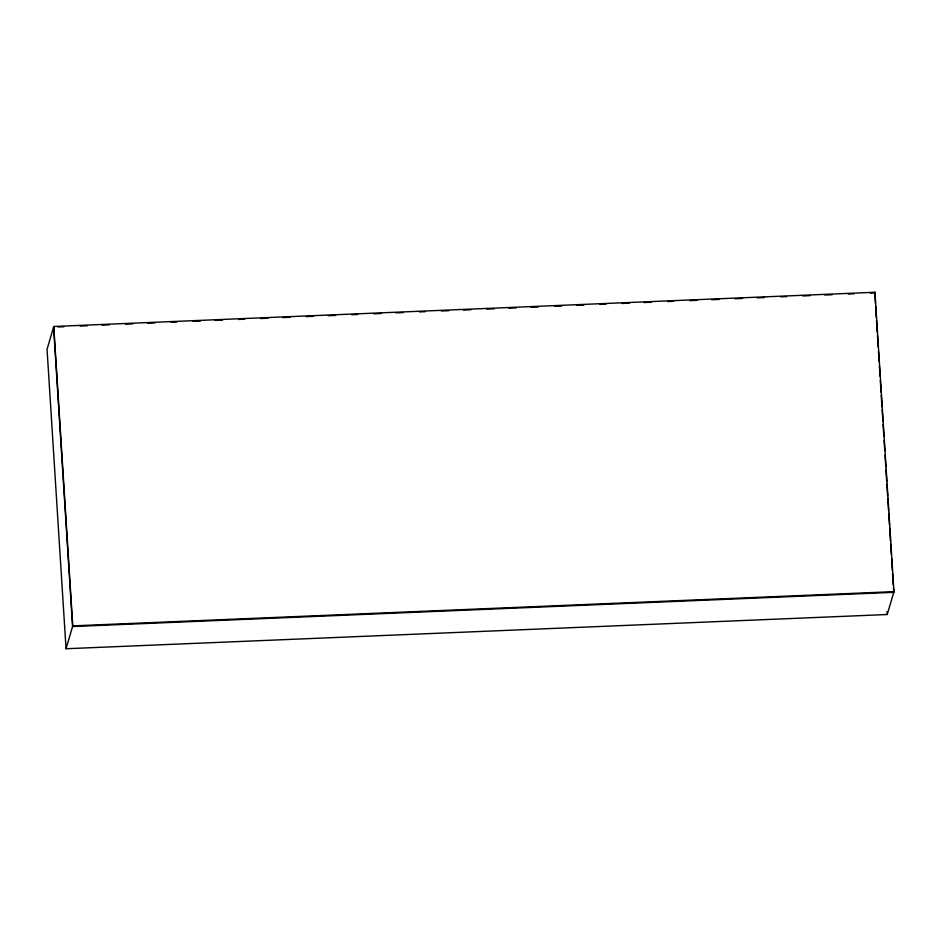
<?xml version="1.0" encoding="UTF-8"?>
<svg xmlns="http://www.w3.org/2000/svg" width="941" height="941" viewBox="0 0 941 941"><rect width="100%" height="100%" fill="white"/><g stroke="black" fill="none" stroke-linecap="round" stroke-linejoin="round"><path stroke-width="1.41" d="M53.778 326.48L47.05 349.346L66.046 648.737L887.222 614.52L893.95 591.654L874.954 292.263L53.778 326.48L72.775 625.871L66.046 648.737M875.401 303.167L874.954 292.263M57.989 326.974L63.859 326.727M80.02 326.056L87.372 325.751M102.063 325.139L109.403 324.833M125.565 324.163L132.904 323.857M147.596 323.245L154.947 322.939M171.097 322.269L176.979 322.022M193.14 321.34L200.48 321.034M215.171 320.422L222.511 320.116M238.673 319.446L244.554 319.199M260.704 318.529L268.056 318.223M282.747 317.611L290.087 317.305M306.248 316.635L313.588 316.329M328.28 315.717L335.631 315.411M351.793 314.729L357.662 314.494M373.824 313.812L381.164 313.506M395.855 312.894L403.207 312.588M419.357 311.918L425.238 311.671M441.4 311L448.739 310.695M463.431 310.083L470.782 309.777M486.932 309.107L494.284 308.801M508.975 308.189L516.315 307.883M531.006 307.272L538.346 306.966M554.508 306.284L561.859 305.978M576.539 305.366L583.89 305.06M600.052 304.39L605.922 304.143M622.083 303.473L629.423 303.167M644.115 302.555L651.466 302.249M667.628 301.579L673.497 301.332M689.659 300.661L696.999 300.355M711.69 299.732L719.042 299.426M735.192 298.756L742.543 298.45M757.234 297.838L764.574 297.532M780.736 296.862L786.617 296.615M802.767 295.945L810.119 295.639M824.81 295.027L832.15 294.721M848.312 294.051L854.181 293.804M870.343 293.121L874.754 292.945M72.775 625.871L893.95 591.654M875.589 306.084L876.33 317.776M876.518 320.693L877.259 332.373M877.435 335.302L878.176 346.982M878.459 351.358L879.106 361.579M879.388 365.967L880.035 376.188M880.317 380.564L881.058 392.256M881.235 395.173L881.976 406.853M882.164 409.782L882.905 421.462M883.093 424.379L883.834 436.071M884.117 440.447L884.763 450.668M885.034 455.056L885.775 466.736M885.963 469.653L886.704 481.345M886.893 484.262L887.634 495.942M887.822 498.859L888.563 510.551M888.739 513.468L889.492 525.149M889.668 528.077L890.504 541.216M890.692 544.133L891.339 554.367M891.621 558.742L892.362 570.422M892.538 573.351L893.291 585.031M893.468 587.949L893.75 592.336L72.575 626.553L53.578 327.162M887.034 611.603L887.222 614.52"/></g></svg>
